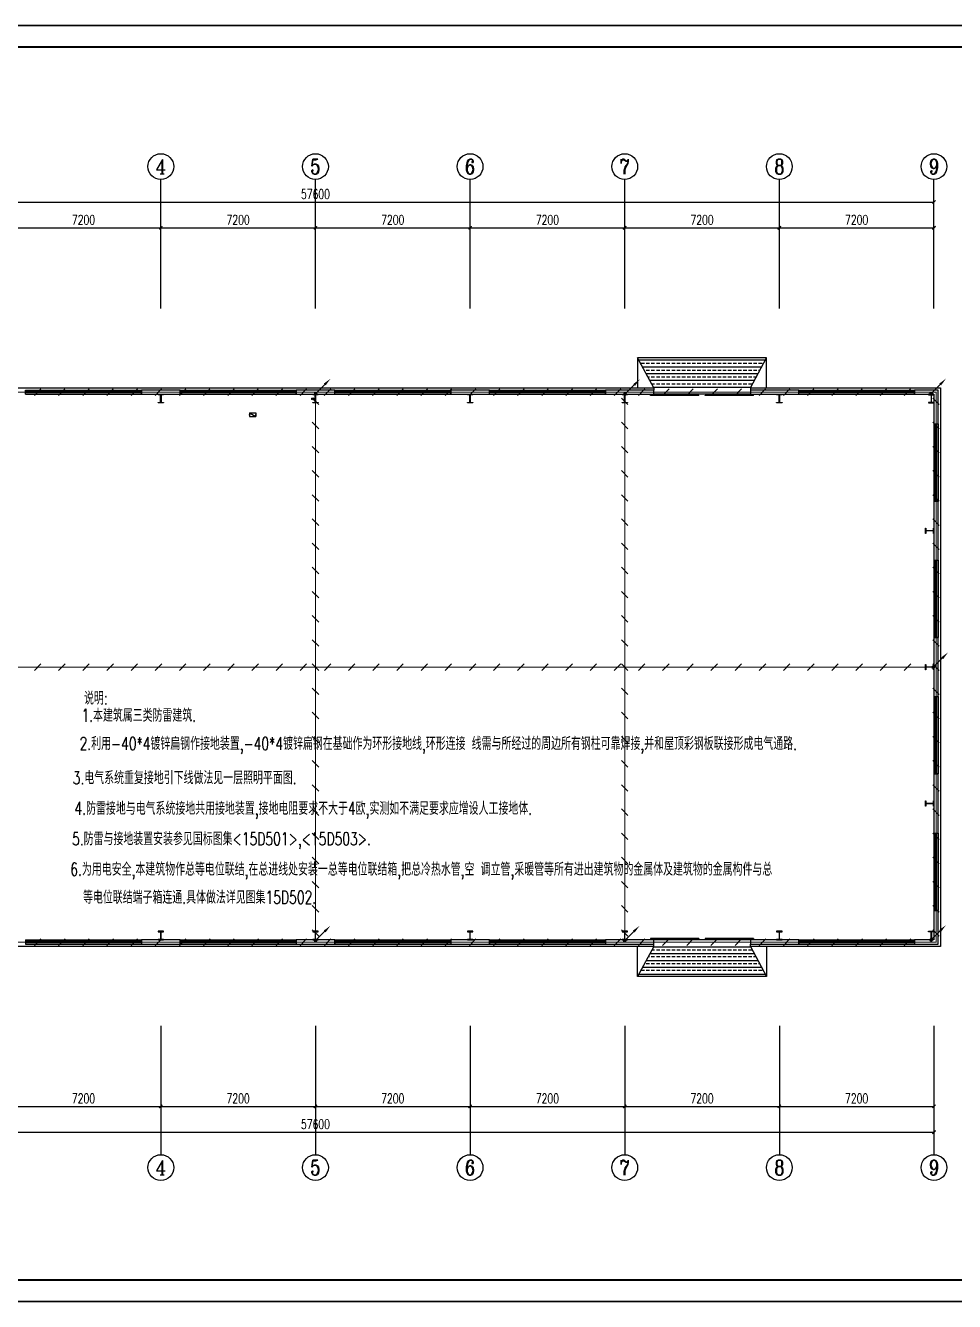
# Model space of a CAD drawing. Extents: x 12152 to 491505, y 111028 to 412681.
# Drawn here: x 426176 to 469431, y 171762 to 231162 of the extents above; entities that cross this region are included whole.
import ezdxf
from ezdxf.enums import TextEntityAlignment as Align

# ---------------------------------------------------------------- set-up
doc = ezdxf.new("R2010")
doc.units = 0
doc.header["$LTSCALE"] = 1000
doc.header["$MEASUREMENT"] = 0
doc.linetypes.add('CENTER2', pattern=[1.14, 0.75, -0.13, 0.13, -0.13])
for name, color, linetype in [('AXIS', 3, 'Continuous'), ('AXIS_TEXT', 7, 'Continuous'), ('COLUMN', 9, 'Continuous'), ('GROUND', 2, 'Continuous'), ('LWIRE', 4, 'Continuous'), ('PUB_HATCH', 8, 'Continuous'), ('PUB_TEXT', 7, 'Continuous'), ('PUB_TITLE', 4, 'Continuous'), ('SHTLN', 4, 'Continuous'), ('VALVE_消防', 7, 'Continuous'), ('VPIPE-雨水', 4, 'Continuous'), ('WALL', 11, 'Continuous'), ('WINDOW', 4, 'Continuous'), ('WIRE-接地', 4, 'Continuous'), ('图框(锁住)', 7, 'Continuous')]:
    doc.layers.add(name, color=color, linetype=linetype)
doc.layers.add('yichutu', color=7, linetype='Continuous', true_color=0xffffff, plot=False)
doc.styles.add('_TCH_AXIS', font='COMPLEX', dxfattribs={"bigfont": 'GBCBIG'})
doc.styles.add('_TCH_DIM_T3', font='SIMPLEX', dxfattribs={"width": 0.705882, "bigfont": 'GBCBIG'})
doc.styles.add('COMPLEX', font='COMPLEX')
doc.styles.add('IDQSTYLE', font='simplex.shx', dxfattribs={"width": 0.7, "bigfont": 'hztxt.shx'})
doc.styles.get("Standard").update_dxf_attribs({"font": 'gbenor.shx', "bigfont": 'gbcbig.shx'})
doc.dimstyles.new('_TCH_ARCH&&150', dxfattribs={"dimtxt": 446.25, "dimasz": 150, "dimexe": 375, "dimexo": 450, "dimgap": 150, "dimtad": 1, "dimdec": 0, "dimzin": 0, "dimdsep": 46, "dimtxsty": '_TCH_DIM_T3', "dimblk": 'ARCHTICK', "dimcen": 0.09, "dimclrt": 7, "dimazin": 2, "dimtfac": 1, "dimtdec": 0, "dimtix": 1, "dimtmove": 2, "dimatfit": 3, "dimfxl": 1, "dimtolj": 1, "dimtzin": 0, "dimarcsym": 0})

# ---------------------------------------------------------------- blocks, each defined once
blk = doc.blocks.new('EQWEWQEWQEQEQWEQWE')
at = {"layer": 'PUB_HATCH'}
h = blk.add_hatch(dxfattribs=at)
h.set_pattern_fill('ANSI33', color=256, scale=100, angle=135, style=0)
h.set_pattern_definition([(180, (-3000, 0), (-3e-14, -317.5), []), (180, (-3158.75, 158.75), (-3e-14, -317.5), [158.75, -79.375])])
h.paths.add_polyline_path([(-2192, 1500), (-2250, 1500), (-2250, 1400), (-3000, 0), (-1326, 0)])
h.paths.add_polyline_path([(-2, 1500), (-2192, 1500), (-1326, 0), (-668, 0, 0.188853)])
h.paths.add_polyline_path([(2, 1500), (-2, 1500, -0.188853), (-668, 0), (668, 0, -0.188853)])
h.paths.add_polyline_path([(2192, 1500), (2, 1500, 0.188853), (668, 0), (1326, 0)])
h.paths.add_polyline_path([(2250, 1400), (2250, 1500), (2192, 1500), (1326, 0), (3000, 0)])
at = {"layer": 'GROUND'}
for points in [[(3000, 1400), (3000, 0), (-3000, 0), (-3000, 1400)], [(-2250, 1400), (-3000, 0)], [(2250, 1400), (3000, 0)]]:
    blk.add_lwpolyline(points, dxfattribs=at)
at = {"layer": '图框(锁住)', "color": 0}
for points in [[(-2250, 1400), (-2250, 1500)], [(2250, 1400), (2250, 1500)]]:
    blk.add_lwpolyline(points, dxfattribs=at)
blk = doc.blocks.new('_ArchTick')
at = {"color": 0, "linetype": 'ByBlock', "const_width": 0.4}
blk.add_lwpolyline([(-0.5, -0.5), (0.5, 0.5)], dxfattribs=at)
blk = doc.blocks.new('*D157')
at = {"layer": 'AXIS', "color": 0, "lineweight": -2, "transparency": 16777216}
for p, q in [((425276, 184144), (425276, 180469)), ((432476, 184144), (432476, 180469)), ((425276, 180844), (432476, 180844))]:
    blk.add_line(p, q, dxfattribs=at)
at = {"layer": 'Defpoints', "color": 0, "transparency": 16777216}
for p in [(425276, 184594), (432476, 184594), (432476, 180844)]:
    blk.add_point(p, dxfattribs=at)
at = {"layer": 'AXIS', "color": 0, "lineweight": -2, "transparency": 16777216, "xscale": 150, "yscale": 150, "zscale": 150, "rotation": 180}
blk.add_blockref('_ArchTick', (425276, 180844), dxfattribs=at)
at = {"layer": 'AXIS', "color": 0, "lineweight": -2, "transparency": 16777216, "xscale": 150, "yscale": 150, "zscale": 150}
blk.add_blockref('_ArchTick', (432476, 180844), dxfattribs=at)
at = {"layer": 'AXIS', "color": 7, "transparency": 16777216, "insert": (428876, 181217), "char_height": 446.2, "attachment_point": 5, "style": '_TCH_DIM_T3'}
blk.add_mtext('\\A1;7200', dxfattribs=at)
blk = doc.blocks.new('*D158')
at = {"layer": 'AXIS', "color": 0, "lineweight": -2, "transparency": 16777216}
for p, q in [((432476, 184144), (432476, 180469)), ((439676, 184144), (439676, 180469)), ((432476, 180844), (439676, 180844))]:
    blk.add_line(p, q, dxfattribs=at)
at = {"layer": 'Defpoints', "color": 0, "transparency": 16777216}
for p in [(432476, 184594), (439676, 184594), (439676, 180844)]:
    blk.add_point(p, dxfattribs=at)
at = {"layer": 'AXIS', "color": 0, "lineweight": -2, "transparency": 16777216, "xscale": 150, "yscale": 150, "zscale": 150, "rotation": 180}
blk.add_blockref('_ArchTick', (432476, 180844), dxfattribs=at)
at = {"layer": 'AXIS', "color": 0, "lineweight": -2, "transparency": 16777216, "xscale": 150, "yscale": 150, "zscale": 150}
blk.add_blockref('_ArchTick', (439676, 180844), dxfattribs=at)
at = {"layer": 'AXIS', "color": 7, "transparency": 16777216, "insert": (436076, 181217), "char_height": 446.2, "attachment_point": 5, "style": '_TCH_DIM_T3'}
blk.add_mtext('\\A1;7200', dxfattribs=at)
blk = doc.blocks.new('*D159')
at = {"layer": 'AXIS', "color": 0, "lineweight": -2, "transparency": 16777216}
for p, q in [((439676, 184144), (439676, 180469)), ((446876, 184144), (446876, 180469)), ((439676, 180844), (446876, 180844))]:
    blk.add_line(p, q, dxfattribs=at)
at = {"layer": 'Defpoints', "color": 0, "transparency": 16777216}
for p in [(439676, 184594), (446876, 184594), (446876, 180844)]:
    blk.add_point(p, dxfattribs=at)
at = {"layer": 'AXIS', "color": 0, "lineweight": -2, "transparency": 16777216, "xscale": 150, "yscale": 150, "zscale": 150, "rotation": 180}
blk.add_blockref('_ArchTick', (439676, 180844), dxfattribs=at)
at = {"layer": 'AXIS', "color": 0, "lineweight": -2, "transparency": 16777216, "xscale": 150, "yscale": 150, "zscale": 150}
blk.add_blockref('_ArchTick', (446876, 180844), dxfattribs=at)
at = {"layer": 'AXIS', "color": 7, "transparency": 16777216, "insert": (443276, 181217), "char_height": 446.2, "attachment_point": 5, "style": '_TCH_DIM_T3'}
blk.add_mtext('\\A1;7200', dxfattribs=at)
blk = doc.blocks.new('*D160')
at = {"layer": 'AXIS', "color": 0, "lineweight": -2, "transparency": 16777216}
for p, q in [((446876, 184144), (446876, 180469)), ((454076, 184144), (454076, 180469)), ((446876, 180844), (454076, 180844))]:
    blk.add_line(p, q, dxfattribs=at)
at = {"layer": 'Defpoints', "color": 0, "transparency": 16777216}
for p in [(446876, 184594), (454076, 184594), (454076, 180844)]:
    blk.add_point(p, dxfattribs=at)
at = {"layer": 'AXIS', "color": 0, "lineweight": -2, "transparency": 16777216, "xscale": 150, "yscale": 150, "zscale": 150, "rotation": 180}
blk.add_blockref('_ArchTick', (446876, 180844), dxfattribs=at)
at = {"layer": 'AXIS', "color": 0, "lineweight": -2, "transparency": 16777216, "xscale": 150, "yscale": 150, "zscale": 150}
blk.add_blockref('_ArchTick', (454076, 180844), dxfattribs=at)
at = {"layer": 'AXIS', "color": 7, "transparency": 16777216, "insert": (450476, 181217), "char_height": 446.2, "attachment_point": 5, "style": '_TCH_DIM_T3'}
blk.add_mtext('\\A1;7200', dxfattribs=at)
blk = doc.blocks.new('*D161')
at = {"layer": 'AXIS', "color": 0, "lineweight": -2, "transparency": 16777216}
for p, q in [((454076, 184144), (454076, 180469)), ((461276, 184144), (461276, 180469)), ((454076, 180844), (461276, 180844))]:
    blk.add_line(p, q, dxfattribs=at)
at = {"layer": 'Defpoints', "color": 0, "transparency": 16777216}
for p in [(454076, 184594), (461276, 184594), (461276, 180844)]:
    blk.add_point(p, dxfattribs=at)
at = {"layer": 'AXIS', "color": 0, "lineweight": -2, "transparency": 16777216, "xscale": 150, "yscale": 150, "zscale": 150, "rotation": 180}
blk.add_blockref('_ArchTick', (454076, 180844), dxfattribs=at)
at = {"layer": 'AXIS', "color": 0, "lineweight": -2, "transparency": 16777216, "xscale": 150, "yscale": 150, "zscale": 150}
blk.add_blockref('_ArchTick', (461276, 180844), dxfattribs=at)
at = {"layer": 'AXIS', "color": 7, "transparency": 16777216, "insert": (457676, 181217), "char_height": 446.2, "attachment_point": 5, "style": '_TCH_DIM_T3'}
blk.add_mtext('\\A1;7200', dxfattribs=at)
blk = doc.blocks.new('*D162')
at = {"layer": 'AXIS', "color": 0, "lineweight": -2, "transparency": 16777216}
for p, q in [((461276, 184144), (461276, 180469)), ((468476, 184144), (468476, 180469)), ((461276, 180844), (468476, 180844))]:
    blk.add_line(p, q, dxfattribs=at)
at = {"layer": 'Defpoints', "color": 0, "transparency": 16777216}
for p in [(461276, 184594), (468476, 184594), (468476, 180844)]:
    blk.add_point(p, dxfattribs=at)
at = {"layer": 'AXIS', "color": 0, "lineweight": -2, "transparency": 16777216, "xscale": 150, "yscale": 150, "zscale": 150, "rotation": 180}
blk.add_blockref('_ArchTick', (461276, 180844), dxfattribs=at)
at = {"layer": 'AXIS', "color": 0, "lineweight": -2, "transparency": 16777216, "xscale": 150, "yscale": 150, "zscale": 150}
blk.add_blockref('_ArchTick', (468476, 180844), dxfattribs=at)
at = {"layer": 'AXIS', "color": 7, "transparency": 16777216, "insert": (464876, 181217), "char_height": 446.2, "attachment_point": 5, "style": '_TCH_DIM_T3'}
blk.add_mtext('\\A1;7200', dxfattribs=at)
blk = doc.blocks.new('*D163')
at = {"layer": 'AXIS', "color": 0, "lineweight": -2, "transparency": 16777216}
for p, q in [((410876, 184144), (410876, 179269)), ((468476, 184144), (468476, 179269)), ((410876, 179644), (468476, 179644))]:
    blk.add_line(p, q, dxfattribs=at)
at = {"layer": 'Defpoints', "color": 0, "transparency": 16777216}
for p in [(410876, 184594), (468476, 184594), (468476, 179644)]:
    blk.add_point(p, dxfattribs=at)
at = {"layer": 'AXIS', "color": 0, "lineweight": -2, "transparency": 16777216, "xscale": 150, "yscale": 150, "zscale": 150, "rotation": 180}
blk.add_blockref('_ArchTick', (410876, 179644), dxfattribs=at)
at = {"layer": 'AXIS', "color": 0, "lineweight": -2, "transparency": 16777216, "xscale": 150, "yscale": 150, "zscale": 150}
blk.add_blockref('_ArchTick', (468476, 179644), dxfattribs=at)
at = {"layer": 'AXIS', "color": 7, "transparency": 16777216, "insert": (439676, 180017), "char_height": 446.2, "attachment_point": 5, "style": '_TCH_DIM_T3'}
blk.add_mtext('\\A1;57600', dxfattribs=at)
blk = doc.blocks.new('*D166')
at = {"layer": 'AXIS', "color": 0, "lineweight": -2, "transparency": 16777216}
for p, q in [((425276, 218444), (425276, 222119)), ((425276, 221744), (432476, 221744)), ((432476, 218444), (432476, 222119))]:
    blk.add_line(p, q, dxfattribs=at)
at = {"layer": 'Defpoints', "color": 0, "transparency": 16777216}
for p in [(432476, 221744), (425276, 217994), (432476, 217994)]:
    blk.add_point(p, dxfattribs=at)
at = {"layer": 'AXIS', "color": 0, "lineweight": -2, "transparency": 16777216, "xscale": 150, "yscale": 150, "zscale": 150, "rotation": 180}
blk.add_blockref('_ArchTick', (425276, 221744), dxfattribs=at)
at = {"layer": 'AXIS', "color": 0, "lineweight": -2, "transparency": 16777216, "xscale": 150, "yscale": 150, "zscale": 150}
blk.add_blockref('_ArchTick', (432476, 221744), dxfattribs=at)
at = {"layer": 'AXIS', "color": 7, "transparency": 16777216, "insert": (428876, 222117), "char_height": 446.2, "attachment_point": 5, "style": '_TCH_DIM_T3'}
blk.add_mtext('\\A1;7200', dxfattribs=at)
blk = doc.blocks.new('*D167')
at = {"layer": 'AXIS', "color": 0, "lineweight": -2, "transparency": 16777216}
for p, q in [((432476, 218444), (432476, 222119)), ((432476, 221744), (439676, 221744)), ((439676, 218444), (439676, 222119))]:
    blk.add_line(p, q, dxfattribs=at)
at = {"layer": 'Defpoints', "color": 0, "transparency": 16777216}
for p in [(439676, 221744), (432476, 217994), (439676, 217994)]:
    blk.add_point(p, dxfattribs=at)
at = {"layer": 'AXIS', "color": 0, "lineweight": -2, "transparency": 16777216, "xscale": 150, "yscale": 150, "zscale": 150, "rotation": 180}
blk.add_blockref('_ArchTick', (432476, 221744), dxfattribs=at)
at = {"layer": 'AXIS', "color": 0, "lineweight": -2, "transparency": 16777216, "xscale": 150, "yscale": 150, "zscale": 150}
blk.add_blockref('_ArchTick', (439676, 221744), dxfattribs=at)
at = {"layer": 'AXIS', "color": 7, "transparency": 16777216, "insert": (436076, 222117), "char_height": 446.2, "attachment_point": 5, "style": '_TCH_DIM_T3'}
blk.add_mtext('\\A1;7200', dxfattribs=at)
blk = doc.blocks.new('*D168')
at = {"layer": 'AXIS', "color": 0, "lineweight": -2, "transparency": 16777216}
for p, q in [((439676, 218444), (439676, 222119)), ((439676, 221744), (446876, 221744)), ((446876, 218444), (446876, 222119))]:
    blk.add_line(p, q, dxfattribs=at)
at = {"layer": 'Defpoints', "color": 0, "transparency": 16777216}
for p in [(446876, 221744), (439676, 217994), (446876, 217994)]:
    blk.add_point(p, dxfattribs=at)
at = {"layer": 'AXIS', "color": 0, "lineweight": -2, "transparency": 16777216, "xscale": 150, "yscale": 150, "zscale": 150, "rotation": 180}
blk.add_blockref('_ArchTick', (439676, 221744), dxfattribs=at)
at = {"layer": 'AXIS', "color": 0, "lineweight": -2, "transparency": 16777216, "xscale": 150, "yscale": 150, "zscale": 150}
blk.add_blockref('_ArchTick', (446876, 221744), dxfattribs=at)
at = {"layer": 'AXIS', "color": 7, "transparency": 16777216, "insert": (443276, 222117), "char_height": 446.2, "attachment_point": 5, "style": '_TCH_DIM_T3'}
blk.add_mtext('\\A1;7200', dxfattribs=at)
blk = doc.blocks.new('*D169')
at = {"layer": 'AXIS', "color": 0, "lineweight": -2, "transparency": 16777216}
for p, q in [((446876, 218444), (446876, 222119)), ((446876, 221744), (454076, 221744)), ((454076, 218444), (454076, 222119))]:
    blk.add_line(p, q, dxfattribs=at)
at = {"layer": 'Defpoints', "color": 0, "transparency": 16777216}
for p in [(454076, 221744), (446876, 217994), (454076, 217994)]:
    blk.add_point(p, dxfattribs=at)
at = {"layer": 'AXIS', "color": 0, "lineweight": -2, "transparency": 16777216, "xscale": 150, "yscale": 150, "zscale": 150, "rotation": 180}
blk.add_blockref('_ArchTick', (446876, 221744), dxfattribs=at)
at = {"layer": 'AXIS', "color": 0, "lineweight": -2, "transparency": 16777216, "xscale": 150, "yscale": 150, "zscale": 150}
blk.add_blockref('_ArchTick', (454076, 221744), dxfattribs=at)
at = {"layer": 'AXIS', "color": 7, "transparency": 16777216, "insert": (450476, 222117), "char_height": 446.2, "attachment_point": 5, "style": '_TCH_DIM_T3'}
blk.add_mtext('\\A1;7200', dxfattribs=at)
blk = doc.blocks.new('*D170')
at = {"layer": 'AXIS', "color": 0, "lineweight": -2, "transparency": 16777216}
for p, q in [((454076, 218444), (454076, 222119)), ((454076, 221744), (461276, 221744)), ((461276, 218444), (461276, 222119))]:
    blk.add_line(p, q, dxfattribs=at)
at = {"layer": 'Defpoints', "color": 0, "transparency": 16777216}
for p in [(461276, 221744), (454076, 217994), (461276, 217994)]:
    blk.add_point(p, dxfattribs=at)
at = {"layer": 'AXIS', "color": 0, "lineweight": -2, "transparency": 16777216, "xscale": 150, "yscale": 150, "zscale": 150, "rotation": 180}
blk.add_blockref('_ArchTick', (454076, 221744), dxfattribs=at)
at = {"layer": 'AXIS', "color": 0, "lineweight": -2, "transparency": 16777216, "xscale": 150, "yscale": 150, "zscale": 150}
blk.add_blockref('_ArchTick', (461276, 221744), dxfattribs=at)
at = {"layer": 'AXIS', "color": 7, "transparency": 16777216, "insert": (457676, 222117), "char_height": 446.2, "attachment_point": 5, "style": '_TCH_DIM_T3'}
blk.add_mtext('\\A1;7200', dxfattribs=at)
blk = doc.blocks.new('*D171')
at = {"layer": 'AXIS', "color": 0, "lineweight": -2, "transparency": 16777216}
for p, q in [((461276, 218444), (461276, 222119)), ((461276, 221744), (468476, 221744)), ((468476, 218444), (468476, 222119))]:
    blk.add_line(p, q, dxfattribs=at)
at = {"layer": 'Defpoints', "color": 0, "transparency": 16777216}
for p in [(468476, 221744), (461276, 217994), (468476, 217994)]:
    blk.add_point(p, dxfattribs=at)
at = {"layer": 'AXIS', "color": 0, "lineweight": -2, "transparency": 16777216, "xscale": 150, "yscale": 150, "zscale": 150, "rotation": 180}
blk.add_blockref('_ArchTick', (461276, 221744), dxfattribs=at)
at = {"layer": 'AXIS', "color": 0, "lineweight": -2, "transparency": 16777216, "xscale": 150, "yscale": 150, "zscale": 150}
blk.add_blockref('_ArchTick', (468476, 221744), dxfattribs=at)
at = {"layer": 'AXIS', "color": 7, "transparency": 16777216, "insert": (464876, 222117), "char_height": 446.2, "attachment_point": 5, "style": '_TCH_DIM_T3'}
blk.add_mtext('\\A1;7200', dxfattribs=at)
blk = doc.blocks.new('*D172')
at = {"layer": 'AXIS', "color": 0, "lineweight": -2, "transparency": 16777216}
for p, q in [((410876, 218444), (410876, 223319)), ((410876, 222944), (468476, 222944)), ((468476, 218444), (468476, 223319))]:
    blk.add_line(p, q, dxfattribs=at)
at = {"layer": 'Defpoints', "color": 0, "transparency": 16777216}
for p in [(468476, 222944), (410876, 217994), (468476, 217994)]:
    blk.add_point(p, dxfattribs=at)
at = {"layer": 'AXIS', "color": 0, "lineweight": -2, "transparency": 16777216, "xscale": 150, "yscale": 150, "zscale": 150, "rotation": 180}
blk.add_blockref('_ArchTick', (410876, 222944), dxfattribs=at)
at = {"layer": 'AXIS', "color": 0, "lineweight": -2, "transparency": 16777216, "xscale": 150, "yscale": 150, "zscale": 150}
blk.add_blockref('_ArchTick', (468476, 222944), dxfattribs=at)
at = {"layer": 'AXIS', "color": 7, "transparency": 16777216, "insert": (439676, 223317), "char_height": 446.2, "attachment_point": 5, "style": '_TCH_DIM_T3'}
blk.add_mtext('\\A1;57600', dxfattribs=at)
blk = doc.blocks.new('$DorLib2D$00000127')
at = {"color": 0, "linetype": 'Continuous'}
for p, q in [((-0.033, 0.795, -93.75), (-0.533, 0.795, -93.75)), ((-0.533, 0.795, -93.75), (-0.533, 0.69, -93.75)), ((-0.033, 0.795, -93.75), (-0.033, 0.69, -93.75)), ((0.033, 0.795, -93.75), (0.033, 0.69, -93.75)), ((0.533, 0.795, -93.75), (0.033, 0.795, -93.75)), ((0.533, 0.795, -93.75), (0.533, 0.69, -93.75)), ((-0.033, 0.69, -93.75), (-0.533, 0.69, -93.75)), ((0.533, 0.69, -93.75), (0.033, 0.69, -93.75)), ((0.5, 0.5, -93.75), (-0.5, 0.5, -93.75))]:
    blk.add_line(p, q, dxfattribs=at)
blk = doc.blocks.new('$TCHSYS$WIN2D')
for p, q in [((-0.5, 0.5), (0.5, 0.5)), ((-0.5, 0.5), (-0.5, -0.5)), ((0.5, 0.5), (0.5, -0.5)), ((0.5, 0.167), (-0.5, 0.167)), ((0.5, -0.167), (-0.5, -0.167)), ((-0.5, -0.5), (0.5, -0.5))]:
    blk.add_line(p, q)
blk = doc.blocks.new('_AXISO')
blk.add_circle((0, 0), 0.5)
at = {"layer": 'AXIS_TEXT', "style": 'COMPLEX', "width": 1.041667}
blk.add_attdef('A', text='', height=0.56, dxfattribs=at).set_placement((-0.25, -0.28), (0.25, -0.28), align=Align.FIT)
blk = doc.blocks.new('$VALVE$00000316')
for p, q in [((-125, 72), (125, -72)), ((-125, 72), (-125, -72)), ((-125, 72), (125, 72)), ((125, 72), (125, -72)), ((-125, -72), (125, -72))]:
    blk.add_line(p, q)
at = {"const_width": 21.1}
blk.add_lwpolyline([(-11, 0, 1), (11, 0, 1)], format="xyb", close=True, dxfattribs=at)
for p in [(-125, 0), (125, 0)]:
    blk.add_point(p)
at = {"color": 7, "flags": 9}
for tag in ['XSIZE', 'YSIZE']:
    blk.add_attdef(tag, (0, 0), '', height=0.5, dxfattribs=at)
blk = doc.blocks.new('$TelecSys$00000008')
blk.add_line((0.4, 0.4), (-0.4, -0.4))
blk = doc.blocks.new('$TelecSys$00000079')
for p, q in [((0.7, 0.7), (0, 0)), ((0.104, 0.104), (0.104, 0.104)), ((-0.104, -0.104), (-0.104, -0.104))]:
    blk.add_line(p, q)
at = {"const_width": 0.142}
blk.add_lwpolyline([(-0.071, 0, 1), (0.071, 0, 1)], format="xyb", close=True, dxfattribs=at)
blk.add_solid([(0.63, 0.77), (0.77, 0.63), (1.15, 1.15)])
at = {"width": 0.8, "flags": 9}
blk.add_attdef('A', (0, 0), '', height=0.00002, dxfattribs=at)
blk = doc.blocks.new('yct-1051-594-105100-59400-100-1002.0')
at = {"layer": 'yichutu', "color": 7, "true_color": 0xffffff}
blk.add_lwpolyline([(0, 0), (0, 59400), (105100, 59400), (105100, 0)], close=True, dxfattribs=at)

msp = doc.modelspace()

# ---------------------------------------------------------------- linework, layer by layer
at = {"layer": 'AXIS', "color": 0}
for p, q in [((432475.8, 217994.2), (432475.8, 223994.2)), ((439675.8, 217994.2), (439675.8, 223994.2)), ((446875.8, 217994.2), (446875.8, 223994.2)), ((454075.8, 217994.2), (454075.8, 223994.2)), ((461275.8, 217994.2), (461275.8, 223994.2)), ((468475.8, 217994.2), (468475.8, 223994.2)), ((432475.8, 184594.2), (432475.8, 178594.2)), ((439675.8, 184594.2), (439675.8, 178594.2)), ((446875.8, 184594.2), (446875.8, 178594.2)), ((454075.8, 184594.2), (454075.8, 178594.2)), ((461275.8, 184594.2), (461275.8, 178594.2)), ((468475.8, 184594.2), (468475.8, 178594.2))]:
    msp.add_line(p, q, dxfattribs=at)
at = {"layer": 'COLUMN', "color": 6}
for points in [[(432600.8, 213614.2), (432600.8, 213594.2), (432350.8, 213594.2), (432350.8, 213614.2), (432465.8, 213614.2), (432465.8, 213974.2), (432350.8, 213974.2), (432350.8, 213994.2), (432600.8, 213994.2), (432600.8, 213974.2), (432485.8, 213974.2), (432485.8, 213614.2)], [(439800.8, 213614.2), (439800.8, 213594.2), (439550.8, 213594.2), (439550.8, 213614.2), (439665.8, 213614.2), (439665.8, 213974.2), (439550.8, 213974.2), (439550.8, 213994.2), (439800.8, 213994.2), (439800.8, 213974.2), (439685.8, 213974.2), (439685.8, 213614.2)], [(447000.8, 213614.2), (447000.8, 213594.2), (446750.8, 213594.2), (446750.8, 213614.2), (446865.8, 213614.2), (446865.8, 213974.2), (446750.8, 213974.2), (446750.8, 213994.2), (447000.8, 213994.2), (447000.8, 213974.2), (446885.8, 213974.2), (446885.8, 213614.2)], [(454200.8, 213614.2), (454200.8, 213594.2), (453950.8, 213594.2), (453950.8, 213614.2), (454065.8, 213614.2), (454065.8, 213974.2), (453950.8, 213974.2), (453950.8, 213994.2), (454200.8, 213994.2), (454200.8, 213974.2), (454085.8, 213974.2), (454085.8, 213614.2)], [(461400.8, 213614.2), (461400.8, 213594.2), (461150.8, 213594.2), (461150.8, 213614.2), (461265.8, 213614.2), (461265.8, 213974.2), (461150.8, 213974.2), (461150.8, 213994.2), (461400.8, 213994.2), (461400.8, 213974.2), (461285.8, 213974.2), (461285.8, 213614.2)], [(468225.8, 213614.2), (468225.8, 213594.2), (468475.8, 213594.2), (468475.8, 213614.2), (468360.8, 213614.2), (468360.8, 213974.2), (468475.8, 213974.2), (468475.8, 213994.2), (468225.8, 213994.2), (468225.8, 213974.2), (468340.8, 213974.2), (468340.8, 213614.2)], [(468095.8, 207519.2), (468075.8, 207519.2), (468075.8, 207769.2), (468095.8, 207769.2), (468095.8, 207654.2), (468455.8, 207654.2), (468455.8, 207769.2), (468475.8, 207769.2), (468475.8, 207519.2), (468455.8, 207519.2), (468455.8, 207634.2), (468095.8, 207634.2)], [(468095.8, 201169.2), (468075.8, 201169.2), (468075.8, 201419.2), (468095.8, 201419.2), (468095.8, 201304.2), (468455.8, 201304.2), (468455.8, 201419.2), (468475.8, 201419.2), (468475.8, 201169.2), (468455.8, 201169.2), (468455.8, 201284.2), (468095.8, 201284.2)], [(468095.8, 194819.2), (468075.8, 194819.2), (468075.8, 195069.2), (468095.8, 195069.2), (468095.8, 194954.2), (468455.8, 194954.2), (468455.8, 195069.2), (468475.8, 195069.2), (468475.8, 194819.2), (468455.8, 194819.2), (468455.8, 194934.2), (468095.8, 194934.2)], [(432600.8, 188974.2), (432600.8, 188994.2), (432350.8, 188994.2), (432350.8, 188974.2), (432465.8, 188974.2), (432465.8, 188614.2), (432350.8, 188614.2), (432350.8, 188594.2), (432600.8, 188594.2), (432600.8, 188614.2), (432485.8, 188614.2), (432485.8, 188974.2)], [(439800.8, 188974.2), (439800.8, 188994.2), (439550.8, 188994.2), (439550.8, 188974.2), (439665.8, 188974.2), (439665.8, 188614.2), (439550.8, 188614.2), (439550.8, 188594.2), (439800.8, 188594.2), (439800.8, 188614.2), (439685.8, 188614.2), (439685.8, 188974.2)], [(447000.8, 188974.2), (447000.8, 188994.2), (446750.8, 188994.2), (446750.8, 188974.2), (446865.8, 188974.2), (446865.8, 188614.2), (446750.8, 188614.2), (446750.8, 188594.2), (447000.8, 188594.2), (447000.8, 188614.2), (446885.8, 188614.2), (446885.8, 188974.2)], [(454200.8, 188974.2), (454200.8, 188994.2), (453950.8, 188994.2), (453950.8, 188974.2), (454065.8, 188974.2), (454065.8, 188614.2), (453950.8, 188614.2), (453950.8, 188594.2), (454200.8, 188594.2), (454200.8, 188614.2), (454085.8, 188614.2), (454085.8, 188974.2)], [(461400.8, 188974.2), (461400.8, 188994.2), (461150.8, 188994.2), (461150.8, 188974.2), (461265.8, 188974.2), (461265.8, 188614.2), (461150.8, 188614.2), (461150.8, 188594.2), (461400.8, 188594.2), (461400.8, 188614.2), (461285.8, 188614.2), (461285.8, 188974.2)], [(468225.8, 188974.2), (468225.8, 188994.2), (468475.8, 188994.2), (468475.8, 188974.2), (468360.8, 188974.2), (468360.8, 188614.2), (468475.8, 188614.2), (468475.8, 188594.2), (468225.8, 188594.2), (468225.8, 188614.2), (468340.8, 188614.2), (468340.8, 188974.2)]]:
    msp.add_lwpolyline(points, close=True, dxfattribs=at)
at = {"layer": 'PUB_TITLE', "color": 0}
msp.add_lwpolyline([(386404.7, 171762.5), (491504.7, 171762.5), (491504.7, 231162.5), (386404.7, 231162.5)], close=True, dxfattribs=at)
at = {"layer": 'PUB_TITLE', "color": 0, "const_width": 100}
msp.add_lwpolyline([(388904.7, 172762.5), (490504.7, 172762.5), (490504.7, 230162.5), (388904.7, 230162.5)], close=True, dxfattribs=at)
at = {"layer": 'VPIPE-雨水'}
msp.add_circle((439549.7, 213786), 50, dxfattribs=at)
at = {"layer": 'WALL', "color": 0}
for p, q in [((433375.8, 214194.2), (431575.8, 214194.2)), ((431575.8, 214194.2), (431575.8, 213994.2)), ((431575.8, 213994.2), (433375.8, 213994.2)), ((433375.8, 213994.2), (433375.8, 214194.2)), ((440575.8, 214194.2), (438775.8, 214194.2)), ((438775.8, 214194.2), (438775.8, 213994.2)), ((438775.8, 213994.2), (440575.8, 213994.2)), ((440575.8, 213994.2), (440575.8, 214194.2)), ((447775.8, 214194.2), (445975.8, 214194.2)), ((445975.8, 214194.2), (445975.8, 213994.2)), ((445975.8, 213994.2), (447775.8, 213994.2)), ((447775.8, 213994.2), (447775.8, 214194.2)), ((455425.8, 214194.2), (453175.8, 214194.2)), ((453175.8, 214194.2), (453175.8, 213994.2)), ((453175.8, 213994.2), (455425.8, 213994.2)), ((455425.8, 213994.2), (455425.8, 214194.2)), ((462175.8, 214194.2), (459925.8, 214194.2)), ((459925.8, 214194.2), (459925.8, 213994.2)), ((459925.8, 213994.2), (462175.8, 213994.2)), ((462175.8, 213994.2), (462175.8, 214194.2)), ((468675.8, 214194.2), (467575.8, 214194.2)), ((467575.8, 214194.2), (467575.8, 213994.2)), ((467575.8, 213994.2), (468475.8, 213994.2)), ((468475.8, 213994.2), (468475.8, 212619.2)), ((468675.8, 212619.2), (468675.8, 214194.2)), ((468475.8, 212619.2), (468675.8, 212619.2)), ((468675.8, 209019.2), (468475.8, 209019.2)), ((468475.8, 209019.2), (468475.8, 206269.2)), ((468675.8, 206269.2), (468675.8, 209019.2)), ((468475.8, 206269.2), (468675.8, 206269.2)), ((468675.8, 202669.2), (468475.8, 202669.2)), ((468475.8, 202669.2), (468475.8, 199919.2)), ((468675.8, 199919.2), (468675.8, 202669.2)), ((468475.8, 199919.2), (468675.8, 199919.2)), ((468675.8, 196319.2), (468475.8, 196319.2)), ((468475.8, 196319.2), (468475.8, 193569.2)), ((468675.8, 193569.2), (468675.8, 196319.2)), ((468475.8, 193569.2), (468675.8, 193569.2)), ((468675.8, 189969.2), (468475.8, 189969.2)), ((468475.8, 189969.2), (468475.8, 188594.2)), ((468675.8, 188394.2), (468675.8, 189969.2)), ((433375.8, 188594.2), (431575.8, 188594.2)), ((431575.8, 188594.2), (431575.8, 188394.2)), ((431575.8, 188394.2), (433375.8, 188394.2)), ((433375.8, 188394.2), (433375.8, 188594.2)), ((440575.8, 188594.2), (438775.8, 188594.2)), ((438775.8, 188594.2), (438775.8, 188394.2)), ((438775.8, 188394.2), (440575.8, 188394.2)), ((440575.8, 188394.2), (440575.8, 188594.2)), ((447775.8, 188594.2), (445975.8, 188594.2)), ((445975.8, 188594.2), (445975.8, 188394.2)), ((445975.8, 188394.2), (447775.8, 188394.2)), ((447775.8, 188394.2), (447775.8, 188594.2)), ((455425.8, 188594.2), (453175.8, 188594.2)), ((453175.8, 188594.2), (453175.8, 188394.2)), ((453175.8, 188394.2), (455425.8, 188394.2)), ((455425.8, 188394.2), (455425.8, 188594.2)), ((462175.8, 188594.2), (459925.8, 188594.2)), ((459925.8, 188594.2), (459925.8, 188394.2)), ((459925.8, 188394.2), (462175.8, 188394.2)), ((462175.8, 188394.2), (462175.8, 188594.2)), ((468475.8, 188594.2), (467575.8, 188594.2)), ((467575.8, 188594.2), (467575.8, 188394.2)), ((467575.8, 188394.2), (468675.8, 188394.2))]:
    msp.add_line(p, q, dxfattribs=at)
at = {"layer": 'WIRE-接地', "linetype": 'CENTER2', "const_width": 45}
for points in [[(410782.7, 214088.6), (410782.7, 188492), (468575.1, 188492), (468575.1, 214094.4), (410777.7, 214094.4)], [(439679.4, 214094.4), (439679.4, 188492)], [(454078, 214094.4), (454078, 188492)], [(410782.7, 201290.3), (468575.1, 201293.2)]]:
    msp.add_lwpolyline(points, dxfattribs=at)
at = {"layer": '图框(锁住)', "color": 0}
for points in [[(423925.8, 214294.2), (455425.8, 214294.2)], [(459925.8, 214294.2), (468775.8, 214294.2), (468775.8, 188294.2), (459925.8, 188294.2)], [(455425.8, 188294.2), (423925.8, 188294.2)]]:
    msp.add_lwpolyline(points, dxfattribs=at)

# ---------------------------------------------------------------- block references
at = {"layer": 'AXIS', "color": 0}
ref = msp.add_blockref('_AXISO', (432475.8, 224594.2), dxfattribs=dict(at, xscale=1200, yscale=1200, zscale=1200))
ref.add_attrib('A', '4', dxfattribs={"layer": 'AXIS_TEXT', "color": 0, "height": 668.2, "style": '_TCH_AXIS'}).set_placement((432221.2, 224260.1), (432730.3, 224260.1), align=Align.FIT)
ref = msp.add_blockref('_AXISO', (439675.8, 224594.2), dxfattribs=dict(at, xscale=1200, yscale=1200, zscale=1200))
ref.add_attrib('A', '5', dxfattribs={"layer": 'AXIS_TEXT', "color": 0, "height": 698.9, "style": '_TCH_AXIS'}).set_placement((439442.8, 224244.7), (439908.7, 224244.7), align=Align.FIT)
ref = msp.add_blockref('_AXISO', (446875.8, 224594.2), dxfattribs=dict(at, xscale=1200, yscale=1200, zscale=1200))
ref.add_attrib('A', '6', dxfattribs={"layer": 'AXIS_TEXT', "color": 0, "height": 698.9, "style": '_TCH_AXIS'}).set_placement((446642.8, 224244.7), (447108.7, 224244.7), align=Align.FIT)
ref = msp.add_blockref('_AXISO', (454075.8, 224594.2), dxfattribs=dict(at, xscale=1200, yscale=1200, zscale=1200))
ref.add_attrib('A', '7', dxfattribs={"layer": 'AXIS_TEXT', "color": 0, "height": 698.9, "style": '_TCH_AXIS'}).set_placement((453842.8, 224244.7), (454308.7, 224244.7), align=Align.FIT)
ref = msp.add_blockref('_AXISO', (461275.8, 224594.2), dxfattribs=dict(at, xscale=1200, yscale=1200, zscale=1200))
ref.add_attrib('A', '8', dxfattribs={"layer": 'AXIS_TEXT', "color": 0, "height": 698.9, "style": '_TCH_AXIS'}).set_placement((461042.8, 224244.7), (461508.7, 224244.7), align=Align.FIT)
ref = msp.add_blockref('_AXISO', (468475.8, 224594.2), dxfattribs=dict(at, xscale=1200, yscale=1200, zscale=1200))
ref.add_attrib('A', '9', dxfattribs={"layer": 'AXIS_TEXT', "color": 0, "height": 698.9, "style": '_TCH_AXIS'}).set_placement((468242.8, 224244.7), (468708.7, 224244.7), align=Align.FIT)
ref = msp.add_blockref('_AXISO', (432475.8, 177994.2), dxfattribs=dict(at, xscale=1200, yscale=1200, zscale=1200))
ref.add_attrib('A', '4', dxfattribs={"layer": 'AXIS_TEXT', "color": 0, "height": 668.2, "style": '_TCH_AXIS'}).set_placement((432221.2, 177660.1), (432730.3, 177660.1), align=Align.FIT)
ref = msp.add_blockref('_AXISO', (439675.8, 177994.2), dxfattribs=dict(at, xscale=1200, yscale=1200, zscale=1200))
ref.add_attrib('A', '5', dxfattribs={"layer": 'AXIS_TEXT', "color": 0, "height": 698.9, "style": '_TCH_AXIS'}).set_placement((439442.8, 177644.7), (439908.7, 177644.7), align=Align.FIT)
ref = msp.add_blockref('_AXISO', (446875.8, 177994.2), dxfattribs=dict(at, xscale=1200, yscale=1200, zscale=1200))
ref.add_attrib('A', '6', dxfattribs={"layer": 'AXIS_TEXT', "color": 0, "height": 698.9, "style": '_TCH_AXIS'}).set_placement((446642.8, 177644.7), (447108.7, 177644.7), align=Align.FIT)
ref = msp.add_blockref('_AXISO', (454075.8, 177994.2), dxfattribs=dict(at, xscale=1200, yscale=1200, zscale=1200))
ref.add_attrib('A', '7', dxfattribs={"layer": 'AXIS_TEXT', "color": 0, "height": 698.9, "style": '_TCH_AXIS'}).set_placement((453842.8, 177644.7), (454308.7, 177644.7), align=Align.FIT)
ref = msp.add_blockref('_AXISO', (461275.8, 177994.2), dxfattribs=dict(at, xscale=1200, yscale=1200, zscale=1200))
ref.add_attrib('A', '8', dxfattribs={"layer": 'AXIS_TEXT', "color": 0, "height": 698.9, "style": '_TCH_AXIS'}).set_placement((461042.8, 177644.7), (461508.7, 177644.7), align=Align.FIT)
ref = msp.add_blockref('_AXISO', (468475.8, 177994.2), dxfattribs=dict(at, xscale=1200, yscale=1200, zscale=1200))
ref.add_attrib('A', '9', dxfattribs={"layer": 'AXIS_TEXT', "color": 0, "height": 698.9, "style": '_TCH_AXIS'}).set_placement((468242.8, 177644.7), (468708.7, 177644.7), align=Align.FIT)
at = {"layer": 'LWIRE', "xscale": 600, "yscale": 600, "zscale": 600}
for p in [(439686.8, 214030), (454095.7, 214011), (468345.6, 214033.7), (468443.2, 201292.2), (439682.2, 188563.7), (454075.8, 188560.8), (468344.4, 188593.7)]:
    msp.add_blockref('$TelecSys$00000079', p, dxfattribs=at)
at = {"layer": 'SHTLN'}
for p, xscale, yscale, zscale, rotation in [((426738.9, 214094.4), 375, 375, 375, 180), ((427863.9, 214094.4), 375, 375, 375, 180), ((428988.9, 214094.4), 375, 375, 375, 180), ((430113.9, 214094.4), 375, 375, 375, 180), ((431238.9, 214094.4), 375, 375, 375, 180), ((432363.9, 214094.4), 375, 375, 375, 180), ((433488.9, 214094.4), 375, 375, 375, 180), ((434613.9, 214094.4), 375, 375, 375, 180), ((435738.9, 214094.4), 375, 375, 375, 180), ((436863.9, 214094.4), 375, 375, 375, 180), ((437988.9, 214094.4), 375, 375, 375, 180), ((439113.9, 214094.4), 375, 375, 375, 180), ((440238.9, 214094.4), 375, 375, 375, 180), ((441363.9, 214094.4), 375, 375, 375, 180), ((442488.9, 214094.4), 375, 375, 375, 180), ((443613.9, 214094.4), 375, 375, 375, 180), ((444738.9, 214094.4), 375, 375, 375, 180), ((445863.9, 214094.4), 375, 375, 375, 180), ((446988.9, 214094.4), 375, 375, 375, 180), ((448113.9, 214094.4), 375, 375, 375, 180), ((449238.9, 214094.4), 375, 375, 375, 180), ((450363.9, 214094.4), 375, 375, 375, 180), ((451488.9, 214094.4), 375, 375, 375, 180), ((452613.9, 214094.4), 375, 375, 375, 180), ((453738.9, 214094.4), 375, 375, 375, 180), ((454863.9, 214094.4), 375, 375, 375, 180), ((455988.9, 214094.4), 375, 375, 375, 180), ((457113.9, 214094.4), 375, 375, 375, 180), ((458238.9, 214094.4), 375, 375, 375, 180), ((459363.9, 214094.4), 375, 375, 375, 180), ((460488.9, 214094.4), 375, 375, 375, 180), ((461613.9, 214094.4), 375, 375, 375, 180), ((462738.9, 214094.4), 375, 375, 375, 180), ((463863.9, 214094.4), 375, 375, 375, 180), ((464988.9, 214094.4), 375, 375, 375, 180), ((466113.9, 214094.4), 375, 375, 375, 180), ((467238.9, 214094.4), 375, 375, 375, 180), ((439679.4, 213668.2), 375, 375, 375, 270), ((454078, 213668.2), 375, 375, 375, 270), ((468575.1, 213668.2), 375, 375, 375, 90), ((439679.4, 212543.2), 375, 375, 375, 270), ((454078, 212543.2), 375, 375, 375, 270), ((468575.1, 212543.2), 375, 375, 375, 90), ((439679.4, 211418.2), 375, 375, 375, 270), ((454078, 211418.2), 375, 375, 375, 270), ((468575.1, 211418.2), 375, 375, 375, 90), ((439679.4, 210293.2), 375, 375, 375, 270), ((454078, 210293.2), 375, 375, 375, 270), ((468575.1, 210293.2), 375, 375, 375, 90), ((439679.4, 209168.2), 375, 375, 375, 270), ((454078, 209168.2), 375, 375, 375, 270), ((468575.1, 209168.2), 375, 375, 375, 90), ((439679.4, 208043.2), 375, 375, 375, 270), ((454078, 208043.2), 375, 375, 375, 270), ((468575.1, 208043.2), 375, 375, 375, 90), ((439679.4, 206918.2), 375, 375, 375, 270), ((454078, 206918.2), 375, 375, 375, 270), ((468575.1, 206918.2), 375, 375, 375, 90), ((439679.4, 205793.2), 375, 375, 375, 270), ((454078, 205793.2), 375, 375, 375, 270), ((468575.1, 205793.2), 375, 375, 375, 90), ((439679.4, 204668.2), 375, 375, 375, 270), ((454078, 204668.2), 375, 375, 375, 270), ((468575.1, 204668.2), 375, 375, 375, 90), ((439679.4, 203543.2), 375, 375, 375, 270), ((454078, 203543.2), 375, 375, 375, 270), ((468575.1, 203543.2), 375, 375, 375, 90), ((439679.4, 202418.2), 375, 375, 375, 270), ((454078, 202418.2), 375, 375, 375, 270), ((468575.1, 202418.2), 375, 375, 375, 90), ((426741.4, 201291.1), 375.0000000000007, 375.0000000000007, 375.0000000000007, 0.002884367632981394), ((427866.4, 201291.2), 375.0000000000007, 375.0000000000007, 375.0000000000007, 0.002884367632981394), ((428991.4, 201291.2), 375.0000000000007, 375.0000000000007, 375.0000000000007, 0.002884367632981394), ((430116.4, 201291.3), 375.0000000000007, 375.0000000000007, 375.0000000000007, 0.002884367632981394), ((431241.4, 201291.3), 375.0000000000007, 375.0000000000007, 375.0000000000007, 0.002884367632981394), ((432366.4, 201291.4), 375.0000000000007, 375.0000000000007, 375.0000000000007, 0.002884367632981394), ((433491.4, 201291.4), 375.0000000000007, 375.0000000000007, 375.0000000000007, 0.002884367632981394), ((434616.4, 201291.5), 375.0000000000007, 375.0000000000007, 375.0000000000007, 0.002884367632981394), ((435741.4, 201291.6), 375.0000000000007, 375.0000000000007, 375.0000000000007, 0.002884367632981394), ((436866.4, 201291.6), 375.0000000000007, 375.0000000000007, 375.0000000000007, 0.002884367632981394), ((437991.4, 201291.7), 375.0000000000007, 375.0000000000007, 375.0000000000007, 0.002884367632981394), ((439116.4, 201291.7), 375.0000000000007, 375.0000000000007, 375.0000000000007, 0.002884367632981394), ((439679.4, 201293.2), 375, 375, 375, 270), ((440241.4, 201291.8), 375.0000000000007, 375.0000000000007, 375.0000000000007, 0.002884367632981394), ((441366.4, 201291.8), 375.0000000000007, 375.0000000000007, 375.0000000000007, 0.002884367632981394), ((442491.4, 201291.9), 375.0000000000007, 375.0000000000007, 375.0000000000007, 0.002884367632981394), ((443616.4, 201292), 375.0000000000007, 375.0000000000007, 375.0000000000007, 0.002884367632981394), ((444741.4, 201292), 375.0000000000007, 375.0000000000007, 375.0000000000007, 0.002884367632981394), ((445866.4, 201292.1), 375.0000000000007, 375.0000000000007, 375.0000000000007, 0.002884367632981394), ((446991.4, 201292.1), 375.0000000000007, 375.0000000000007, 375.0000000000007, 0.002884367632981394), ((448116.4, 201292.2), 375.0000000000007, 375.0000000000007, 375.0000000000007, 0.002884367632981394), ((449241.4, 201292.2), 375.0000000000007, 375.0000000000007, 375.0000000000007, 0.002884367632981394), ((450366.4, 201292.3), 375.0000000000007, 375.0000000000007, 375.0000000000007, 0.002884367632981394), ((451491.4, 201292.4), 375.0000000000007, 375.0000000000007, 375.0000000000007, 0.002884367632981394), ((452616.4, 201292.4), 375.0000000000007, 375.0000000000007, 375.0000000000007, 0.002884367632981394), ((453741.4, 201292.5), 375.0000000000007, 375.0000000000007, 375.0000000000007, 0.002884367632981394), ((454078, 201293.2), 375, 375, 375, 270), ((454866.4, 201292.5), 375.0000000000007, 375.0000000000007, 375.0000000000007, 0.002884367632981394), ((455991.4, 201292.6), 375.0000000000007, 375.0000000000007, 375.0000000000007, 0.002884367632981394), ((457116.4, 201292.6), 375.0000000000007, 375.0000000000007, 375.0000000000007, 0.002884367632981394), ((458241.4, 201292.7), 375.0000000000007, 375.0000000000007, 375.0000000000007, 0.002884367632981394), ((459366.4, 201292.8), 375.0000000000007, 375.0000000000007, 375.0000000000007, 0.002884367632981394), ((460491.4, 201292.8), 375.0000000000007, 375.0000000000007, 375.0000000000007, 0.002884367632981394), ((461616.4, 201292.9), 375.0000000000007, 375.0000000000007, 375.0000000000007, 0.002884367632981394), ((462741.4, 201292.9), 375.0000000000007, 375.0000000000007, 375.0000000000007, 0.002884367632981394), ((463866.4, 201293), 375.0000000000007, 375.0000000000007, 375.0000000000007, 0.002884367632981394), ((464991.4, 201293), 375.0000000000007, 375.0000000000007, 375.0000000000007, 0.002884367632981394), ((466116.4, 201293.1), 375.0000000000007, 375.0000000000007, 375.0000000000007, 0.002884367632981394), ((467241.4, 201293.1), 375.0000000000007, 375.0000000000007, 375.0000000000007, 0.002884367632981394), ((468575.1, 201293.2), 375, 375, 375, 90), ((439679.4, 200168.2), 375, 375, 375, 270), ((454078, 200168.2), 375, 375, 375, 270), ((468575.1, 200168.2), 375, 375, 375, 90), ((439679.4, 199043.2), 375, 375, 375, 270), ((454078, 199043.2), 375, 375, 375, 270), ((468575.1, 199043.2), 375, 375, 375, 90), ((439679.4, 197918.2), 375, 375, 375, 270), ((454078, 197918.2), 375, 375, 375, 270), ((468575.1, 197918.2), 375, 375, 375, 90), ((439679.4, 196793.2), 375, 375, 375, 270), ((454078, 196793.2), 375, 375, 375, 270), ((468575.1, 196793.2), 375, 375, 375, 90), ((439679.4, 195668.2), 375, 375, 375, 270), ((454078, 195668.2), 375, 375, 375, 270), ((468575.1, 195668.2), 375, 375, 375, 90), ((439679.4, 194543.2), 375, 375, 375, 270), ((454078, 194543.2), 375, 375, 375, 270), ((468575.1, 194543.2), 375, 375, 375, 90), ((439679.4, 193418.2), 375, 375, 375, 270), ((454078, 193418.2), 375, 375, 375, 270), ((468575.1, 193418.2), 375, 375, 375, 90), ((439679.4, 192293.2), 375, 375, 375, 270), ((454078, 192293.2), 375, 375, 375, 270), ((468575.1, 192293.2), 375, 375, 375, 90), ((439679.4, 191168.2), 375, 375, 375, 270), ((454078, 191168.2), 375, 375, 375, 270), ((468575.1, 191168.2), 375, 375, 375, 90), ((439679.4, 190043.2), 375, 375, 375, 270), ((454078, 190043.2), 375, 375, 375, 270), ((468575.1, 190043.2), 375, 375, 375, 90), ((439679.4, 188918.2), 375, 375, 375, 270), ((454078, 188918.2), 375, 375, 375, 270), ((468575.1, 188918.2), 375, 375, 375, 90)]:
    msp.add_blockref('$TelecSys$00000008', p, dxfattribs=dict(at, xscale=xscale, yscale=yscale, zscale=zscale, rotation=rotation))
at = {"layer": 'SHTLN', "xscale": 375, "yscale": 375, "zscale": 375}
for p in [(426741.4, 188492), (427866.4, 188492), (428991.4, 188492), (430116.4, 188492), (431241.4, 188492), (432366.4, 188492), (433491.4, 188492), (434616.4, 188492), (435741.4, 188492), (436866.4, 188492), (437991.4, 188492), (439116.4, 188492), (440241.4, 188492), (441366.4, 188492), (442491.4, 188492), (443616.4, 188492), (444741.4, 188492), (445866.4, 188492), (446991.4, 188492), (448116.4, 188492), (449241.4, 188492), (450366.4, 188492), (451491.4, 188492), (452616.4, 188492), (453741.4, 188492), (454866.4, 188492), (455991.4, 188492), (457116.4, 188492), (458241.4, 188492), (459366.4, 188492), (460491.4, 188492), (461616.4, 188492), (462741.4, 188492), (463866.4, 188492), (464991.4, 188492), (466116.4, 188492), (467241.4, 188492)]:
    msp.add_blockref('$TelecSys$00000008', p, dxfattribs=at)
at = {"layer": 'VALVE_消防', "xscale": -1.200000000011642, "yscale": -1.200000000011642, "zscale": 1.2, "rotation": 180}
msp.add_blockref('$VALVE$00000316', (436757.4, 213044), dxfattribs=at)
at = {"layer": 'WINDOW', "color": 0, "yscale": 200}
for name, p, xscale, zscale, rotation in [('$TCHSYS$WIN2D', (428875.8, 214094.2), -5400, -5400, 180), ('$TCHSYS$WIN2D', (436075.8, 214094.2), -5400, -5400, 180), ('$TCHSYS$WIN2D', (443275.8, 214094.2), -5400, -5400, 180), ('$TCHSYS$WIN2D', (450475.8, 214094.2), -5400, -5400, 180), ('$DorLib2D$00000127', (457675.8, 214094.2), -4500, -4500, 180), ('$TCHSYS$WIN2D', (464875.8, 214094.2), -5400, -5400, 180), ('$TCHSYS$WIN2D', (468575.8, 210819.2), -3600, -3600, 90), ('$TCHSYS$WIN2D', (468575.8, 204469.2), -3600, -3600, 90), ('$TCHSYS$WIN2D', (468575.8, 198119.2), -3600, -3600, 90), ('$TCHSYS$WIN2D', (468575.8, 191769.2), -3600, -3600, 90)]:
    msp.add_blockref(name, p, dxfattribs=dict(at, xscale=xscale, zscale=zscale, rotation=rotation))
for name, p, xscale, zscale in [('$TCHSYS$WIN2D', (428875.8, 188494.2), 5400, 5400), ('$TCHSYS$WIN2D', (436075.8, 188494.2), 5400, 5400), ('$TCHSYS$WIN2D', (443275.8, 188494.2), 5400, 5400), ('$TCHSYS$WIN2D', (450475.8, 188494.2), 5400, 5400), ('$DorLib2D$00000127', (457675.8, 188494.2), 4500, 4500), ('$TCHSYS$WIN2D', (464875.8, 188494.2), 5400, 5400)]:
    msp.add_blockref(name, p, dxfattribs=dict(at, xscale=xscale, zscale=zscale))
at = {"layer": 'yichutu'}
msp.add_blockref('yct-1051-594-105100-59400-100-1002.0', (386404.7, 171762.5), dxfattribs=at)
at = {"layer": '图框(锁住)', "color": 0, "xscale": -1, "rotation": 180}
msp.add_blockref('EQWEWQEWQEQEQWEQWE', (457675.8, 215694.2), dxfattribs=at)
at = {"layer": '图框(锁住)', "color": 0}
msp.add_blockref('EQWEWQEWQEQEQWEQWE', (457675.8, 186894.2), dxfattribs=at)

# ---------------------------------------------------------------- texts
at = {"layer": 'PUB_TEXT', "color": 3, "linetype": 'Continuous', "style": 'IDQSTYLE', "width": 0.7}
for s, p in [('说明:', (428900, 199546.7)), ('1.本建筑属三类防雷建筑.', (428779.5, 198748.2)), ('2.利用-40*4镀锌扁钢作接地装置,-40*4镀锌扁钢在基础作为环形接地线,环形连接 线需与所经过的周边所有钢柱可靠焊接,并和屋顶彩钢板联接形成电气通路.', (428694, 197436.4)), ('3.电气系统重复接地引下线做法见一层照明平面图.', (428375.1, 195841.8)), ('4.防雷接地与电气系统接地共用接地装置,接地电阻要求不大于4欧,实测如不满足要求应增设人工接地体.', (428456.6, 194416.4)), ('5.防雷与接地装置安装参见国标图集<15D501>,<15D503>.', (428344.3, 193002.3)), ('6.为用电安全,本建筑物作总等电位联结,在总进线处安装一总等电位联结箱,把总冷热水管,空 调立管,采暖管等所有进出建筑物的金属体及建筑物的金属构件与总', (428263.5, 191583.8)), ('等电位联结端子箱连通.具体做法详见图集15D502.', (428854.3, 190277.8))]:
    msp.add_text(s, height=600, dxfattribs=at).set_placement(p)

# ---------------------------------------------------------------- dimensions: what is measured, and where the dimension line sits
at = {"layer": 'AXIS', "color": 0}
for p1, p2, distance, picture, middle in [((410875.8, 217994.2), (468475.8, 217994.2), 4950, '*D172', (439675.8, 223317.3)), ((425275.8, 217994.2), (432475.8, 217994.2), 3750, '*D166', (428875.8, 222117.3)), ((432475.8, 217994.2), (439675.8, 217994.2), 3750, '*D167', (436075.8, 222117.3)), ((439675.8, 217994.2), (446875.8, 217994.2), 3750, '*D168', (443275.8, 222117.3)), ((446875.8, 217994.2), (454075.8, 217994.2), 3750, '*D169', (450475.8, 222117.3)), ((454075.8, 217994.2), (461275.8, 217994.2), 3750, '*D170', (457675.8, 222117.3)), ((461275.8, 217994.2), (468475.8, 217994.2), 3750, '*D171', (464875.8, 222117.3)), ((410875.8, 184594.2), (468475.8, 184594.2), -4950, '*D163', (439675.8, 180017.3)), ((425275.8, 184594.2), (432475.8, 184594.2), -3750, '*D157', (428875.8, 181217.3)), ((432475.8, 184594.2), (439675.8, 184594.2), -3750, '*D158', (436075.8, 181217.3)), ((439675.8, 184594.2), (446875.8, 184594.2), -3750, '*D159', (443275.8, 181217.3)), ((446875.8, 184594.2), (454075.8, 184594.2), -3750, '*D160', (450475.8, 181217.3)), ((454075.8, 184594.2), (461275.8, 184594.2), -3750, '*D161', (457675.8, 181217.3)), ((461275.8, 184594.2), (468475.8, 184594.2), -3750, '*D162', (464875.8, 181217.3))]:
    dim = msp.add_aligned_dim(p1=p1, p2=p2, distance=distance, dimstyle='_TCH_ARCH&&150', dxfattribs=at)
    dim.commit()
    dim.dimension.update_dxf_attribs({"geometry": picture, "text_midpoint": middle})

doc.saveas('drawing.dxf')
